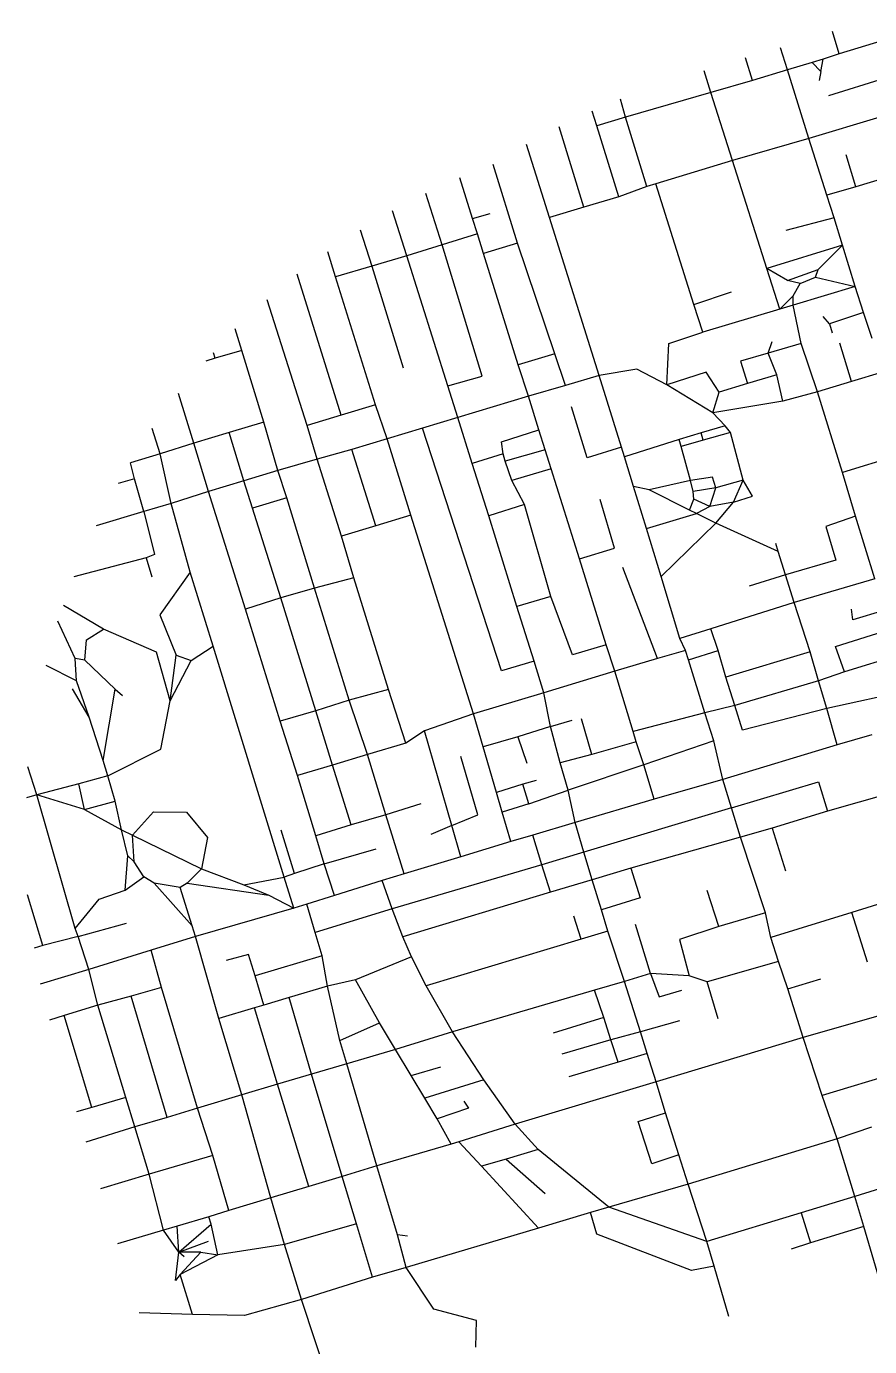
# Model space of a CAD drawing. Header units: metres. Extents: x 627742 to 631799, y 4832048 to 4835397.
# Drawn here: x 627742 to 628919, y 4833134 to 4834977 of the extents above; entities that cross this region are included whole.
import ezdxf

# ---------------------------------------------------------------- set-up
doc = ezdxf.new("R2010")
doc.units = ezdxf.units.M

msp = doc.modelspace()

# ---------------------------------------------------------------- linework, layer by layer
at = {"layer": 'ROADS'}
for points in [[(629001.7, 4834976.7), (628876.3, 4834938.2)], [(628876.3, 4834938.2), (628867, 4834969.7)], [(628804.2, 4834916.2), (628794.5, 4834946.9)], [(628876.3, 4834938.2), (628853.7, 4834931.1)], [(628755.3, 4834901.4), (628745.6, 4834932.6)], [(628838.7, 4834926.4), (628804.2, 4834916.2)], [(628853.7, 4834931.1), (628838.7, 4834926.4)], [(628838.7, 4834926.4), (628850.5, 4834913.6)], [(628850.5, 4834913.6), (628853.7, 4834931.1)], [(629016.6, 4834928.1), (628861.2, 4834880)], [(628696.9, 4834884.3), (628687.6, 4834914.5)], [(628755.3, 4834901.4), (628696.9, 4834884.3)], [(628804.2, 4834916.2), (628755.3, 4834901.4)], [(628834, 4834820.4), (628804.2, 4834916.2)], [(628850.5, 4834913.6), (628848.4, 4834901.1)], [(628696.9, 4834884.3), (628578.1, 4834849.8)], [(628727.5, 4834789.3), (628696.9, 4834884.3)], [(628578.1, 4834849.8), (628571, 4834875)], [(629032.2, 4834880), (628834, 4834820.4)], [(628537.9, 4834838.1), (628531.6, 4834858.6)], [(628578.1, 4834849.8), (628537.9, 4834838.1)], [(628607.9, 4834753.1), (628578.1, 4834849.8)], [(628519.9, 4834724.3), (628485.3, 4834836.5)], [(628568.4, 4834739), (628537.9, 4834838.1)], [(628471.7, 4834710), (628439.6, 4834812)], [(628834, 4834820.4), (628727.5, 4834789.3)], [(628858.9, 4834741.1), (628834, 4834820.4)], [(628727.5, 4834789.3), (628620.2, 4834757)], [(628775.2, 4834638.8), (628727.5, 4834789.3)], [(628899.5, 4834752.8), (628885.8, 4834797.4)], [(628427.2, 4834674.3), (628393.1, 4834783.8)], [(628964.1, 4834772.2), (628899.5, 4834752.8)], [(628364.5, 4834708.6), (628346.6, 4834765.4)], [(628607.9, 4834753.1), (628568.4, 4834739)], [(628620.2, 4834757), (628607.9, 4834753.1)], [(628673.1, 4834588.5), (628620.2, 4834757)], [(628899.5, 4834752.8), (628858.9, 4834741.1)], [(628321.8, 4834671.6), (628299.3, 4834743.4)], [(628568.4, 4834739), (628519.9, 4834724.3)], [(628869.2, 4834709.5), (628858.9, 4834741.1)], [(628272.5, 4834656.3), (628252.8, 4834719.3)], [(628364.5, 4834708.6), (628389.2, 4834715.6)], [(628519.9, 4834724.3), (628471.7, 4834710)], [(628371.1, 4834687.1), (628364.5, 4834708.6)], [(628541.3, 4834489.6), (628471.7, 4834710)], [(628869.2, 4834709.5), (628801.8, 4834691.6)], [(628881, 4834671.3), (628869.2, 4834709.5)], [(628207.7, 4834692.6), (628223.6, 4834642)], [(628371.1, 4834687.1), (628321.8, 4834671.6)], [(628379.8, 4834659.9), (628371.1, 4834687.1)], [(628173, 4834627.2), (628162.4, 4834662.2)], [(628321.8, 4834671.6), (628272.5, 4834656.3)], [(628329.8, 4834474.9), (628378, 4834488.7), (628321.8, 4834671.6)], [(628427.2, 4834674.3), (628379.8, 4834659.9)], [(628428.1, 4834504.2), (628379.8, 4834659.9)], [(628479.3, 4834519.6), (628427.2, 4834674.3)], [(628881, 4834671.3), (628775.2, 4834638.8)], [(628847.1, 4834637.3), (628881, 4834671.3)], [(628898.7, 4834613.5), (628881, 4834671.3)], [(628223.6, 4834642), (628173, 4834627.2)], [(628272.5, 4834656.3), (628223.6, 4834642)], [(628223.6, 4834642), (628267.6, 4834500.1)], [(628329.8, 4834474.9), (628272.5, 4834656.3)], [(628181.1, 4834434.1), (628119.6, 4834630.8)], [(628229, 4834448.5), (628173, 4834627.2)], [(628793.2, 4834582.1), (628775.2, 4834638.8)], [(628804.2, 4834621.8), (628775.2, 4834638.8)], [(628804.2, 4834621.8), (628847.1, 4834637.3)], [(628822, 4834617.9), (628843.3, 4834626.9)], [(628843.3, 4834626.9), (628847.1, 4834637.3)], [(628843.3, 4834626.9), (628898.7, 4834613.5)], [(628673.1, 4834588.5), (628726.1, 4834606.1)], [(628822, 4834617.9), (628804.2, 4834621.8)], [(628811.8, 4834600.6), (628822, 4834617.9)], [(628898.7, 4834613.5), (628812, 4834587.4)], [(628910.3, 4834577.4), (628898.7, 4834613.5)], [(628133.3, 4834419.5), (628077.9, 4834595.2)], [(628685.7, 4834550.1), (628673.1, 4834588.5)], [(628793.2, 4834582.1), (628811.8, 4834600.6)], [(628812, 4834587.4), (628793.2, 4834582.1)], [(628812, 4834587.4), (628811.8, 4834600.6)], [(628823.3, 4834533.9), (628812, 4834587.4)], [(628793.2, 4834582.1), (628685.7, 4834550.1)], [(628862.8, 4834561.7), (628853.8, 4834572)], [(628910.3, 4834577.4), (628862.8, 4834561.7)], [(628922.2, 4834541.3), (628910.3, 4834577.4)], [(628042.2, 4834524.3), (628033.1, 4834554.6)], [(628635.6, 4834476.2), (628638.3, 4834534.1), (628685.7, 4834550.1)], [(628862.8, 4834561.7), (628866.4, 4834548.8)], [(628777.2, 4834520.6), (628782.8, 4834536.8)], [(628823.3, 4834533.9), (628777.2, 4834520.6)], [(628846.1, 4834466.7), (628823.3, 4834533.9)], [(628893.5, 4834480.9), (628877.1, 4834534.5)], [(628005.1, 4834513.4), (627991.9, 4834509.5)], [(628005.1, 4834513.4), (628002.6, 4834521.2)], [(628042.2, 4834524.3), (628005.1, 4834513.4)], [(628072.9, 4834424.4), (628042.2, 4834524.3)], [(628479.3, 4834519.6), (628428.1, 4834504.2)], [(628494.2, 4834475.6), (628479.3, 4834519.6)], [(628777.2, 4834520.6), (628738.6, 4834509.6), (628748.4, 4834478.4)], [(628789, 4834490.5), (628777.2, 4834520.6)], [(628442.4, 4834460.8), (628428.1, 4834504.2)], [(628635.6, 4834476.2), (628593.6, 4834498.4), (628541.3, 4834489.6)], [(628708.6, 4834466.4), (628690.4, 4834494.1), (628635.6, 4834476.2)], [(628936.5, 4834494), (628893.5, 4834480.9)], [(628494.2, 4834475.6), (628442.4, 4834460.8)], [(628541.3, 4834489.6), (628494.2, 4834475.6)], [(628572.2, 4834389.4), (628541.3, 4834489.6)], [(628699.9, 4834437.2), (628635.6, 4834476.2)], [(628748.4, 4834478.4), (628708.6, 4834466.4)], [(628789, 4834490.5), (628748.4, 4834478.4)], [(628797.5, 4834453.7), (628789, 4834490.5)], [(628893.5, 4834480.9), (628846.1, 4834466.7)], [(627975.1, 4834394.8), (627953.8, 4834464.3)], [(628343.8, 4834430.8), (628329.8, 4834474.9)], [(628442.4, 4834460.8), (628343.8, 4834430.8)], [(628456.8, 4834413.5), (628442.4, 4834460.8)], [(628699.9, 4834437.2), (628708.6, 4834466.4)], [(628846.1, 4834466.7), (628797.5, 4834453.7)], [(628880.7, 4834354.2), (628846.1, 4834466.7)], [(628229, 4834448.5), (628181.1, 4834434.1)], [(628245, 4834401), (628229, 4834448.5)], [(628572.2, 4834389.4), (628524.3, 4834374.7), (628502.4, 4834445.6)], [(628797.5, 4834453.7), (628699.9, 4834437.2)], [(628072.9, 4834424.4), (628024.5, 4834409.8)], [(628092.7, 4834356.9), (628072.9, 4834424.4)], [(628181.1, 4834434.1), (628133.3, 4834419.5)], [(628343.8, 4834430.8), (628294.5, 4834415.9)], [(628363.7, 4834366.8), (628343.8, 4834430.8)], [(628717.2, 4834419.2), (628699.9, 4834437.2)], [(627928.3, 4834380.1), (627917.3, 4834415.3)], [(628024.5, 4834409.8), (627975.1, 4834394.8)], [(628045, 4834342.3), (628024.5, 4834409.8)], [(628147.7, 4834372.5), (628133.3, 4834419.5)], [(628294.5, 4834415.9), (628245, 4834401)], [(628450.4, 4834090.6), (628404.7, 4834077.2), (628294.5, 4834415.9)], [(628407.2, 4834380), (628404.9, 4834396.9), (628456.8, 4834413.5)], [(628465.6, 4834385.5), (628456.8, 4834413.5)], [(628683.4, 4834409.4), (628652.8, 4834400.2)], [(628717.2, 4834419.2), (628683.4, 4834409.4)], [(628686.5, 4834399.3), (628683.4, 4834409.4)], [(628724.3, 4834410.1), (628686.5, 4834399.3)], [(628724.3, 4834410.1), (628717.2, 4834419.2)], [(628742, 4834343.3), (628724.3, 4834410.1)], [(627975.1, 4834394.8), (627928.3, 4834380.1)], [(627995.7, 4834327.4), (627975.1, 4834394.8)], [(628195.9, 4834386.2), (628147.7, 4834372.5)], [(628245, 4834401), (628195.9, 4834386.2)], [(628229.4, 4834279.8), (628195.9, 4834386.2)], [(628278.4, 4834294.7), (628245, 4834401)], [(628465.6, 4834385.5), (628410.1, 4834369.8)], [(628474, 4834359.2), (628465.6, 4834385.5)], [(628576.4, 4834376.1), (628572.2, 4834389.4)], [(628652.8, 4834400.2), (628576.4, 4834376.1)], [(628655.7, 4834390.4), (628652.8, 4834400.2)], [(628686.5, 4834399.3), (628655.7, 4834390.4)], [(628668.8, 4834343), (628655.7, 4834390.4)], [(627892.3, 4834345.3), (627886.7, 4834367.3)], [(627928.3, 4834380.1), (627886.8, 4834367.5)], [(627943.6, 4834310.9), (627928.3, 4834380.1)], [(628147.7, 4834372.5), (628092.7, 4834356.9)], [(628181.4, 4834265.4), (628147.7, 4834372.5)], [(628407.2, 4834380), (628363.7, 4834366.8)], [(628387.2, 4834293.7), (628363.7, 4834366.8)], [(628410.1, 4834369.8), (628407.2, 4834380)], [(628419.1, 4834342.8), (628410.1, 4834369.8)], [(628589.3, 4834334.3), (628576.4, 4834376.1)], [(628956.8, 4834377.4), (628880.7, 4834354.2)], [(628092.7, 4834356.9), (628045, 4834342.3)], [(628104.9, 4834318.5), (628092.7, 4834356.9)], [(628474, 4834359.2), (628419.1, 4834342.8)], [(628513.5, 4834233.6), (628474, 4834359.2)], [(628703.9, 4834332.6), (628699.6, 4834347.7), (628668.8, 4834343)], [(628899.2, 4834293.2), (628880.7, 4834354.2)], [(627892.3, 4834345.3), (627869.5, 4834338.7)], [(627905.6, 4834299.5), (627892.3, 4834345.3)], [(628045, 4834342.3), (627995.7, 4834327.4)], [(628057.2, 4834304.3), (628045, 4834342.3)], [(628436.8, 4834309.3), (628419.1, 4834342.8)], [(628607.1, 4834276.1), (628589.3, 4834334.3)], [(628610.9, 4834329.9), (628589.3, 4834334.3)], [(628668.8, 4834343), (628610.9, 4834329.9)], [(628667.5, 4834301.6), (628610.9, 4834329.9)], [(628672.3, 4834327.6), (628668.8, 4834343)], [(628703.9, 4834332.6), (628672.3, 4834327.6)], [(628673.3, 4834316.9), (628672.3, 4834327.6)], [(628695.7, 4834306.7), (628703.9, 4834332.6)], [(628742, 4834343.3), (628703.9, 4834332.6)], [(628728.5, 4834312.5), (628742, 4834343.3)], [(628728.5, 4834312.5), (628755.4, 4834320.8), (628742, 4834343.3)], [(627943.6, 4834310.9), (627905.6, 4834299.5)], [(627995.7, 4834327.4), (627943.6, 4834310.9)], [(627970.3, 4834214.8), (627943.6, 4834310.9)], [(628047.5, 4834163.5), (627995.7, 4834327.4)], [(628104.9, 4834318.5), (628057.2, 4834304.3)], [(628143.9, 4834192.6), (628104.9, 4834318.5)], [(628436.8, 4834309.3), (628387.2, 4834293.7)], [(628473.5, 4834181.1), (628436.8, 4834309.3)], [(628513.5, 4834233.6), (628562.6, 4834248.3), (628542.5, 4834316.3)], [(628667.5, 4834301.6), (628673.3, 4834316.9)], [(628695.7, 4834306.7), (628673.3, 4834316.9)], [(628728.5, 4834312.5), (628695.7, 4834306.7)], [(628704.2, 4834283.2), (628728.5, 4834312.5)], [(627905.6, 4834299.5), (627838.9, 4834279.5)], [(627905.6, 4834299.5), (627920.4, 4834239.5), (627908.8, 4834234.8)], [(628096.8, 4834179), (628057.2, 4834304.3)], [(628278.4, 4834294.7), (628229.4, 4834279.8)], [(628365.7, 4834017.3), (628278.4, 4834294.7)], [(628426.4, 4834167.2), (628387.2, 4834293.7)], [(628607.1, 4834276.1), (628677.1, 4834297)], [(628677.1, 4834297), (628667.5, 4834301.6)], [(628695.7, 4834306.7), (628677.1, 4834297)], [(628704.2, 4834283.2), (628677.1, 4834297)], [(628899.2, 4834293.2), (628857.7, 4834278.6), (628871.5, 4834231.5), (628801.3, 4834211)], [(628926, 4834205.7), (628899.2, 4834293.2)], [(628229.4, 4834279.8), (628181.4, 4834265.4)], [(628627.6, 4834209), (628607.1, 4834276.1)], [(628627.6, 4834209), (628704.2, 4834283.2)], [(628791.1, 4834243.9), (628704.2, 4834283.2)], [(628198.5, 4834207.1), (628181.4, 4834265.4)], [(628791.1, 4834243.9), (628787.8, 4834254.8)], [(628801.3, 4834211), (628791.1, 4834243.9)], [(627908.8, 4834234.8), (627807.6, 4834208.4)], [(627908.8, 4834234.8), (627916.8, 4834208.4)], [(628551.1, 4834113.3), (628513.5, 4834233.6)], [(628622.7, 4834094.4), (628574.3, 4834221.6)], [(627970.3, 4834214.8), (627927.9, 4834155.2), (627950.6, 4834099.3)], [(628002.5, 4834111.6), (627970.3, 4834214.8)], [(628198.5, 4834207.1), (628143.9, 4834192.6)], [(628246.9, 4834051.3), (628198.5, 4834207.1)], [(628654, 4834122.2), (628627.6, 4834209)], [(628801.3, 4834211), (628750.4, 4834195.3)], [(628813.5, 4834172.6), (628801.3, 4834211)], [(628926, 4834205.7), (628813.5, 4834172.6)], [(628143.9, 4834192.6), (628096.8, 4834179)], [(628192.2, 4834036.2), (628143.9, 4834192.6)], [(628473.5, 4834181.1), (628426.4, 4834167.2)], [(628551.1, 4834113.3), (628504, 4834099.5), (628473.5, 4834181.1)], [(627849.4, 4834135.5), (627793.3, 4834168.3)], [(628096.8, 4834179), (628047.5, 4834163.5)], [(628095.7, 4834006.9), (628047.5, 4834163.5)], [(628145.6, 4834021.2), (628096.8, 4834179)], [(628450.4, 4834090.6), (628426.4, 4834167.2)], [(628813.5, 4834172.6), (628697, 4834135.7)], [(628835.8, 4834103.8), (628813.5, 4834172.6)], [(628938.5, 4834161.4), (628895.1, 4834148.3), (628893.5, 4834163.3)], [(627809.4, 4834094.3), (627785.6, 4834146.6)], [(627823.1, 4834091.9), (627825.4, 4834120.4), (627849.4, 4834135.5)], [(627942.2, 4834035.5), (627923.3, 4834103.1), (627849.4, 4834135.5)], [(628697, 4834135.7), (628654, 4834122.2)], [(628707.2, 4834105.5), (628697, 4834135.7)], [(628883.6, 4834075.8), (628871.1, 4834111.2), (628946.7, 4834135.1)], [(627971.8, 4834091.6), (628002.5, 4834111.6)], [(628101.3, 4833789.4), (628002.5, 4834111.6)], [(628562.9, 4834076.6), (628551.1, 4834113.3)], [(628661.7, 4834105.7), (628654, 4834122.2)], [(627811.6, 4834063.2), (627809.4, 4834094.3)], [(627823.1, 4834091.9), (627809.4, 4834094.3)], [(627865.4, 4834051.7), (627823.1, 4834091.9)], [(627942.2, 4834035.5), (627950.6, 4834099.3)], [(627942.2, 4834035.5), (627971.8, 4834091.6)], [(627950.6, 4834099.3), (627971.8, 4834091.6)], [(628464.1, 4834046.7), (628450.4, 4834090.6)], [(628622.7, 4834094.4), (628562.9, 4834076.6)], [(628661.7, 4834105.7), (628622.7, 4834094.4)], [(628665.8, 4834092.6), (628661.7, 4834105.7)], [(628665.8, 4834092.6), (628707.2, 4834105.5)], [(628688.8, 4834018.7), (628665.8, 4834092.6)], [(628718.1, 4834068.6), (628707.2, 4834105.5)], [(628835.8, 4834103.8), (628718.1, 4834068.6)], [(628847.5, 4834063.4), (628835.8, 4834103.8)], [(628959.3, 4834098.9), (628883.6, 4834075.8)], [(627811.6, 4834063.2), (627769, 4834084.8)], [(628562.9, 4834076.6), (628464.1, 4834046.7)], [(628588.6, 4833992.6), (628562.9, 4834076.6)], [(628883.6, 4834075.8), (628847.5, 4834063.4)], [(627829.4, 4834012.6), (627805.9, 4834052.3)], [(627829.4, 4834012.6), (627811.6, 4834063.2)], [(627848.7, 4833952), (627865.4, 4834051.7)], [(627865.4, 4834051.7), (627875.8, 4834042.6)], [(628246.9, 4834051.3), (628192.2, 4834036.2)], [(628271.2, 4833976.3), (628246.9, 4834051.3)], [(628730.5, 4834028.7), (628718.1, 4834068.6)], [(628847.5, 4834063.4), (628730.5, 4834028.7)], [(628859, 4834024.5), (628847.5, 4834063.4)], [(627855.1, 4833930.8), (627929.1, 4833968.1), (627942.2, 4834035.5)], [(628192.2, 4834036.2), (628145.6, 4834021.2)], [(628217.7, 4833960.2), (628192.2, 4834036.2)], [(628464.1, 4834046.7), (628365.7, 4834017.3)], [(628473.1, 4833999.4), (628464.1, 4834046.7)], [(628974, 4834049.6), (628859, 4834024.5)], [(628145.6, 4834021.2), (628095.7, 4834006.9)], [(628169.1, 4833945.4), (628145.6, 4834021.2)], [(628365.7, 4834017.3), (628297.3, 4833993.4)], [(628379.4, 4833971.2), (628365.7, 4834017.3)], [(628688.8, 4834018.7), (628588.6, 4833992.6)], [(628730.5, 4834028.7), (628688.8, 4834018.7)], [(628701.1, 4833979.5), (628688.8, 4834018.7)], [(628859, 4834024.5), (628741.3, 4833994.2), (628730.5, 4834028.7)], [(628873.5, 4833973.8), (628859, 4834024.5)], [(627848.7, 4833952), (627829.4, 4834012.6)], [(628119.9, 4833930.9), (628095.7, 4834006.9)], [(628473.1, 4833999.4), (628427.4, 4833985.3)], [(628473.1, 4833999.4), (628503.6, 4834008.5)], [(628486.5, 4833948.6), (628473.1, 4833999.4)], [(628531.1, 4833960.2), (628516.6, 4834010.2)], [(628297.3, 4833993.4), (628271.2, 4833976.3)], [(628335.4, 4833861.2), (628297.3, 4833993.4)], [(628427.4, 4833985.3), (628379.4, 4833971.2)], [(628427.4, 4833985.3), (628440.2, 4833948.5)], [(628592.8, 4833978.1), (628531.1, 4833960.2)], [(628592.8, 4833978.1), (628588.6, 4833992.6)], [(628603.4, 4833946.1), (628592.8, 4833978.1)], [(628701.1, 4833979.5), (628603.4, 4833946.1)], [(628713.7, 4833925.5), (628701.1, 4833979.5)], [(628921.7, 4833987.8), (628873.5, 4833973.8)], [(628217.7, 4833960.2), (628169.1, 4833945.4)], [(628271.2, 4833976.3), (628217.7, 4833960.2)], [(628243.4, 4833876.1), (628217.7, 4833960.2)], [(628397.7, 4833907.4), (628379.4, 4833971.2)], [(628531.1, 4833960.2), (628486.5, 4833948.6)], [(628873.5, 4833973.8), (628713.7, 4833925.5)], [(627756.3, 4833903.9), (627743.7, 4833943.1)], [(627855.1, 4833930.8), (627848.7, 4833952)], [(628169.1, 4833945.4), (628119.9, 4833930.9)], [(628195.1, 4833862.1), (628169.1, 4833945.4)], [(628335.4, 4833861.2), (628371.6, 4833876.1), (628348.2, 4833957.5)], [(628497.8, 4833910.6), (628486.5, 4833948.6)], [(628603.4, 4833946.1), (628497.8, 4833910.6)], [(628618, 4833898.3), (628603.4, 4833946.1)], [(627855.1, 4833930.8), (627814.7, 4833919.3)], [(627865.5, 4833895.5), (627855.1, 4833930.8)], [(628145.5, 4833846.8), (628119.9, 4833930.9)], [(628453, 4833924.3), (628434.6, 4833918.8)], [(628713.7, 4833925.5), (628618, 4833898.3)], [(628726.1, 4833885.8), (628713.7, 4833925.5)], [(628726.1, 4833885.8), (628847.5, 4833922.2), (628859.8, 4833881.5)], [(627756.3, 4833903.9), (627741.5, 4833900)], [(627814.7, 4833919.3), (627756.3, 4833903.9)], [(627809.7, 4833717.7), (627756.3, 4833903.9)], [(627822.7, 4833883.7), (627756.3, 4833903.9)], [(627822.7, 4833883.7), (627814.7, 4833919.3)], [(628434.6, 4833918.8), (628397.7, 4833907.4)], [(628405.7, 4833879.8), (628397.7, 4833907.4)], [(628442.9, 4833891.6), (628434.6, 4833918.8)], [(628442.9, 4833891.6), (628497.8, 4833910.6)], [(628507.8, 4833865.4), (628497.8, 4833910.6)], [(628948.2, 4833906.6), (628859.8, 4833881.5)], [(627822.7, 4833883.7), (627865.5, 4833895.5)], [(627874.4, 4833855.2), (627865.5, 4833895.5)], [(628292.4, 4833891.4), (628243.4, 4833876.1)], [(628442.9, 4833891.6), (628405.7, 4833879.8)], [(628618, 4833898.3), (628507.8, 4833865.4)], [(628726.1, 4833885.8), (628519.6, 4833823.9)], [(628738.7, 4833845.2), (628726.1, 4833885.8)], [(627822.7, 4833883.7), (627874.4, 4833855.2)], [(627889.6, 4833847.8), (627918.9, 4833880.6), (627965, 4833879.9), (627994.4, 4833844.5), (627986.1, 4833801)], [(628243.4, 4833876.1), (628195.1, 4833862.1)], [(628268.8, 4833793.7), (628243.4, 4833876.1)], [(628417.7, 4833839.1), (628405.7, 4833879.8)], [(628859.8, 4833881.5), (628782.7, 4833857.5)], [(627883, 4833818.8), (627874.4, 4833855.2)], [(627874.4, 4833855.2), (627889.6, 4833847.8)], [(628115.7, 4833794.2), (628097.4, 4833854.6)], [(628195.1, 4833862.1), (628145.5, 4833846.8)], [(628335.4, 4833861.2), (628306.1, 4833848.7)], [(628348.1, 4833817.8), (628335.4, 4833861.2)], [(628507.8, 4833865.4), (628448.5, 4833847.8)], [(628519.6, 4833823.9), (628507.8, 4833865.4)], [(628782.7, 4833857.5), (628738.7, 4833845.2)], [(628782.7, 4833857.5), (628801.2, 4833798.2)], [(627889.6, 4833847.8), (627986.1, 4833801)], [(627891.8, 4833810.8), (627889.6, 4833847.8)], [(628157.3, 4833807.9), (628145.5, 4833846.8)], [(628417.7, 4833839.1), (628348.1, 4833817.8)], [(628448.5, 4833847.8), (628417.7, 4833839.1)], [(628461.1, 4833806.2), (628448.5, 4833847.8)], [(628738.7, 4833845.2), (628585.4, 4833801.7)], [(628773.2, 4833739.4), (628738.7, 4833845.2)], [(627879.4, 4833771.2), (627883, 4833818.8)], [(627891.8, 4833810.8), (627883, 4833818.8)], [(628157.3, 4833807.9), (628229.9, 4833828.9)], [(628348.1, 4833817.8), (628268.8, 4833793.7)], [(628519.6, 4833823.9), (628461.1, 4833806.2)], [(628531.2, 4833785.6), (628519.6, 4833823.9)], [(627905.5, 4833789.6), (627891.8, 4833810.8)], [(627986.1, 4833801), (627965.9, 4833780.9)], [(627986.1, 4833801), (628045, 4833778.5)], [(628115.7, 4833794.2), (628101.3, 4833789.4)], [(628157.3, 4833807.9), (628115.7, 4833794.2)], [(628171.6, 4833763.4), (628157.3, 4833807.9)], [(628268.8, 4833793.7), (628238.3, 4833784.4)], [(628461.1, 4833806.2), (628252, 4833745.2)], [(628473.1, 4833768.3), (628461.1, 4833806.2)], [(628585.4, 4833801.7), (628531.2, 4833785.6)], [(628585.4, 4833801.7), (628598.6, 4833760.2), (628544.3, 4833743.7)], [(627879.4, 4833771.2), (627905.5, 4833789.6)], [(627919.8, 4833780.7), (627905.5, 4833789.6)], [(627919.8, 4833780.7), (627972.8, 4833721.4)], [(627956.4, 4833774.9), (627919.8, 4833780.7)], [(627965.9, 4833780.9), (627956.4, 4833774.9)], [(627972.8, 4833721.4), (627956.4, 4833774.9)], [(627965.9, 4833780.9), (628080.2, 4833764.3)], [(628045, 4833778.5), (628101.3, 4833789.4)], [(628045, 4833778.5), (628080.2, 4833764.3)], [(628114.8, 4833746.1), (628101.3, 4833789.4)], [(628238.3, 4833784.4), (628171.6, 4833763.4)], [(628252, 4833745.2), (628238.3, 4833784.4)], [(628531.2, 4833785.6), (628473.1, 4833768.3)], [(628544.3, 4833743.7), (628531.2, 4833785.6)], [(627764.4, 4833693.7), (627743.1, 4833764.5)], [(627809.7, 4833717.7), (627843.3, 4833758.3), (627879.4, 4833771.2)], [(628080.2, 4833764.3), (628114.8, 4833746.1)], [(628171.6, 4833763.4), (628133, 4833751.4)], [(628473.1, 4833768.3), (628266.9, 4833705.9)], [(628708.1, 4833720.4), (628692.1, 4833770.6)], [(628992.6, 4833770.4), (628893.9, 4833739.9)], [(628114.8, 4833746.1), (627977.5, 4833706.4)], [(628133, 4833751.4), (628114.8, 4833746.1)], [(628144.7, 4833712.2), (628133, 4833751.4)], [(628252, 4833745.2), (628144.7, 4833712.2)], [(628266.9, 4833705.9), (628252, 4833745.2)], [(628553.4, 4833714), (628544.3, 4833743.7)], [(628773.2, 4833739.4), (628708.1, 4833720.4)], [(628780.6, 4833705), (628773.2, 4833739.4)], [(628893.9, 4833739.9), (628780.6, 4833705)], [(628916, 4833670.4), (628893.9, 4833739.9)], [(627813.9, 4833706.4), (627881.3, 4833724.9)], [(627977.5, 4833706.4), (627972.8, 4833721.4)], [(628516, 4833702.7), (628505.6, 4833734.8)], [(628613, 4833654.9), (628592, 4833723.1)], [(628708.1, 4833720.4), (628653.1, 4833702.4), (628666.8, 4833651.5)], [(627813.9, 4833706.4), (627764.4, 4833693.7)], [(627813.9, 4833706.4), (627809.7, 4833717.7)], [(627828.8, 4833660.3), (627813.9, 4833706.4)], [(627977.5, 4833706.4), (627915.7, 4833687.3)], [(628010.3, 4833591.9), (627977.5, 4833706.4)], [(628154.6, 4833679.6), (628144.7, 4833712.2)], [(628279.4, 4833678), (628266.9, 4833705.9)], [(628516, 4833702.7), (628299.6, 4833637.4)], [(628553.4, 4833714), (628516, 4833702.7)], [(628576.5, 4833643.8), (628553.4, 4833714)], [(628791.5, 4833671.7), (628780.6, 4833705)], [(627764.4, 4833693.7), (627752.4, 4833690.3)], [(627915.7, 4833687.3), (627828.8, 4833660.3)], [(627930.3, 4833635.2), (627915.7, 4833687.3)], [(628060.9, 4833651.5), (628051.4, 4833681.4), (628020.6, 4833672.8)], [(628154.6, 4833679.6), (628060.9, 4833651.5)], [(628161.7, 4833637.3), (628154.6, 4833679.6)], [(628279.4, 4833678), (628201.2, 4833646)], [(628299.6, 4833637.4), (628279.4, 4833678)], [(628791.5, 4833671.7), (628691.9, 4833642.9)], [(628804.4, 4833633.3), (628791.5, 4833671.7)], [(627828.8, 4833660.3), (627760.8, 4833639.7)], [(627841.5, 4833610.6), (627828.8, 4833660.3)], [(628073, 4833610.7), (628060.9, 4833651.5)], [(628201.2, 4833646), (628161.7, 4833637.3)], [(628234.7, 4833585.7), (628201.2, 4833646)], [(628613, 4833654.9), (628576.5, 4833643.8)], [(628613, 4833654.9), (628625.1, 4833622.1), (628656.4, 4833631.3)], [(628666.8, 4833651.5), (628613, 4833654.9)], [(628691.9, 4833642.9), (628666.8, 4833651.5)], [(628804.4, 4833633.3), (628850.8, 4833647.2)], [(627930.3, 4833635.2), (627887.6, 4833623.3)], [(627980.2, 4833466.9), (627930.3, 4833635.2)], [(628161.7, 4833637.3), (628108.2, 4833621.3)], [(628179.3, 4833561.3), (628161.7, 4833637.3)], [(628336.2, 4833573.4), (628299.6, 4833637.4)], [(628534.8, 4833631.6), (628336.2, 4833573.4)], [(628576.5, 4833643.8), (628534.8, 4833631.6)], [(628547.6, 4833593.2), (628534.8, 4833631.6)], [(628599, 4833573.4), (628576.5, 4833643.8)], [(628707.1, 4833591.6), (628691.9, 4833642.9)], [(628825.9, 4833565.3), (628804.4, 4833633.3)], [(627841.5, 4833610.6), (627794.2, 4833596)], [(627887.6, 4833623.3), (627841.5, 4833610.6)], [(627880.3, 4833481.7), (627841.5, 4833610.6)], [(627938, 4833453.8), (627887.6, 4833623.3)], [(628073, 4833610.7), (628059.8, 4833606.7)], [(628108.2, 4833621.3), (628073, 4833610.7)], [(628139.4, 4833514.3), (628108.2, 4833621.3)], [(627794.2, 4833596), (627773.7, 4833589.7)], [(627833.1, 4833467.9), (627794.2, 4833596)], [(628059.8, 4833606.7), (628010.3, 4833591.9)], [(628042.2, 4833485.3), (628010.3, 4833591.9)], [(628092.3, 4833500.4), (628059.8, 4833606.7)], [(628547.6, 4833593.2), (628477.1, 4833571.6)], [(628557.3, 4833562.1), (628547.6, 4833593.2)], [(628977.2, 4833608.7), (628825.9, 4833565.3)], [(628179.3, 4833561.3), (628234.7, 4833585.7)], [(628256.8, 4833548.6), (628234.7, 4833585.7)], [(628336.2, 4833573.4), (628256.8, 4833548.6)], [(628380, 4833506.3), (628336.2, 4833573.4)], [(628599, 4833573.4), (628557.3, 4833562.1)], [(628653.3, 4833588.7), (628599, 4833573.4)], [(628608.3, 4833543.3), (628599, 4833573.4)], [(628188.7, 4833528.5), (628179.3, 4833561.3)], [(628557.3, 4833562.1), (628489.1, 4833542)], [(628567.5, 4833531.1), (628557.3, 4833562.1)], [(628825.9, 4833565.3), (628620.7, 4833503.7)], [(628852.3, 4833484.4), (628825.9, 4833565.3)], [(628256.8, 4833548.6), (628188.7, 4833528.5)], [(628278.6, 4833512.3), (628256.8, 4833548.6)], [(628608.3, 4833543.3), (628567.5, 4833531.1)], [(628620.7, 4833503.7), (628608.3, 4833543.3)], [(629061.8, 4833547.6), (628852.3, 4833484.4)], [(628188.7, 4833528.5), (628139.4, 4833514.3)], [(628230.9, 4833386.1), (628188.7, 4833528.5)], [(628278.6, 4833512.3), (628320, 4833524.6)], [(628567.5, 4833531.1), (628498.9, 4833510.6)], [(628092.3, 4833500.4), (628042.2, 4833485.3)], [(628139.4, 4833514.3), (628092.3, 4833500.4)], [(628135.7, 4833357.5), (628092.3, 4833500.4)], [(628182.6, 4833371.4), (628139.4, 4833514.3)], [(628297.7, 4833480.6), (628278.6, 4833512.3)], [(628380, 4833506.3), (628297.7, 4833480.6)], [(628423.7, 4833444.6), (628380, 4833506.3)], [(628620.7, 4833503.7), (628423.7, 4833444.6)], [(628634, 4833460.4), (628620.7, 4833503.7)], [(627880.3, 4833481.7), (627833.1, 4833467.9)], [(627892.8, 4833440.5), (627880.3, 4833481.7)], [(628042.2, 4833485.3), (627980.2, 4833466.9)], [(628082.6, 4833341.7), (628042.2, 4833485.3)], [(628314.9, 4833452.1), (628297.7, 4833480.6)], [(628873.2, 4833423.8), (628852.3, 4833484.4)], [(627833.1, 4833467.9), (627811.4, 4833461.6)], [(627980.2, 4833466.9), (627938, 4833453.8)], [(628002, 4833400.7), (627980.2, 4833466.9)], [(628352.4, 4833476.7), (628358.6, 4833466.9), (628314.9, 4833452.1)], [(627938, 4833453.8), (627892.8, 4833440.5)], [(628334.4, 4833416.4), (628314.9, 4833452.1)], [(628423.7, 4833444.6), (628345.2, 4833419.6)], [(628455.9, 4833409.1), (628423.7, 4833444.6)], [(628652.5, 4833401.6), (628614.5, 4833389.1), (628595.5, 4833448.3), (628634, 4833460.4)], [(628652.5, 4833401.6), (628634, 4833460.4)], [(627892.8, 4833440.5), (627824.6, 4833419.3)], [(627912.8, 4833374.6), (627892.8, 4833440.5)], [(628921.5, 4833440.1), (628873.2, 4833423.8)], [(628334.4, 4833416.4), (628230.9, 4833386.1)], [(628345.2, 4833419.6), (628334.4, 4833416.4)], [(628376.9, 4833385.7), (628345.2, 4833419.6)], [(628455.9, 4833409.1), (628411.5, 4833395.8)], [(628554.7, 4833328.7), (628455.9, 4833409.1)], [(628873.2, 4833423.8), (628665.6, 4833360.7)], [(628898, 4833343.6), (628873.2, 4833423.8)], [(628002, 4833400.7), (627912.8, 4833374.6)], [(628024.2, 4833323.8), (628002, 4833400.7)], [(628411.5, 4833395.8), (628376.9, 4833385.7)], [(628411.5, 4833395.8), (628465.7, 4833347.9)], [(628665.6, 4833360.7), (628652.5, 4833401.6)], [(627912.8, 4833374.6), (627845, 4833354.1)], [(627933, 4833296.4), (627912.8, 4833374.6)], [(628182.6, 4833371.4), (628135.7, 4833357.5)], [(628230.9, 4833386.1), (628182.6, 4833371.4)], [(628202.2, 4833305.5), (628182.6, 4833371.4)], [(628259.8, 4833290.1), (628230.9, 4833386.1)], [(628456.4, 4833299.3), (628376.9, 4833385.7)], [(628135.7, 4833357.5), (628082.6, 4833341.7)], [(628665.6, 4833360.7), (628554.7, 4833328.7)], [(628691.5, 4833280.8), (628665.6, 4833360.7)], [(628947.2, 4833358.8), (628898, 4833343.6)], [(628082.6, 4833341.7), (628024.2, 4833323.8)], [(628102, 4833276.5), (628082.6, 4833341.7)], [(628898, 4833343.6), (628823.2, 4833320.7)], [(628910.5, 4833301.7), (628898, 4833343.6)], [(627996.4, 4833315.2), (627952, 4833302.2)], [(628024.2, 4833323.8), (627996.4, 4833315.2)], [(627999.3, 4833305.1), (627996.4, 4833315.2)], [(628529.1, 4833321.1), (628456.4, 4833299.3)], [(628554.7, 4833328.7), (628529.1, 4833321.1)], [(628701.8, 4833246.2), (628670.1, 4833240), (628538.1, 4833290.8), (628529.1, 4833321.1)], [(628691.5, 4833280.8), (628554.7, 4833328.7)], [(628823.2, 4833320.7), (628691.5, 4833280.8)], [(628823.2, 4833320.7), (628836.4, 4833278.9)], [(627933, 4833296.4), (627868.9, 4833277.4)], [(627952, 4833302.2), (627933, 4833296.4)], [(627954.3, 4833265.8), (627933, 4833296.4)], [(627954.3, 4833265.8), (627952, 4833302.2)], [(627954.3, 4833265.8), (627999.3, 4833305.1)], [(628008.9, 4833262.1), (627999.3, 4833305.1)], [(628202.2, 4833305.5), (628102, 4833276.5)], [(628224.6, 4833230.7), (628202.2, 4833305.5)], [(628456.4, 4833299.3), (628271.7, 4833244.6)], [(628910.5, 4833301.7), (628836.4, 4833278.9)], [(628936.2, 4833214.5), (628910.5, 4833301.7)], [(627954.3, 4833265.8), (627996, 4833281.3)], [(628271.7, 4833244.6), (628259.8, 4833290.1)], [(628273.5, 4833288.2), (628259.8, 4833290.1)], [(628701.8, 4833246.2), (628691.5, 4833280.8)], [(628836.4, 4833278.9), (628809.4, 4833270.2)], [(627956.2, 4833234.4), (627949.9, 4833226.2), (627954.3, 4833265.8)], [(627984.9, 4833265.9), (627954.3, 4833265.8)], [(627962, 4833259.4), (627954.3, 4833265.8)], [(627984.9, 4833265.9), (627956.2, 4833234.4)], [(628008.9, 4833262.1), (627956.2, 4833234.4)], [(627984.9, 4833265.9), (628008.9, 4833262.1)], [(628102, 4833276.5), (628008.9, 4833262.1)], [(628125.8, 4833199.9), (628102, 4833276.5)], [(628271.7, 4833244.6), (628224.6, 4833230.7)], [(628369, 4833133.3), (628370.1, 4833170.5), (628310.5, 4833186.1), (628271.7, 4833244.6)], [(628722.1, 4833176), (628701.8, 4833246.2)], [(627973.2, 4833179), (627956.2, 4833234.4)], [(628224.6, 4833230.7), (628125.8, 4833199.9)], [(628125.8, 4833199.9), (628045.8, 4833177.4), (627973.2, 4833179)], [(628145.2, 4833140.8), (628125.8, 4833199.9)], [(627973.2, 4833179), (627899, 4833181.1)], [(628178.9, 4833037.5), (628145.2, 4833140.8)]]:
    msp.add_lwpolyline(points, dxfattribs=at)

doc.saveas('drawing.dxf')
